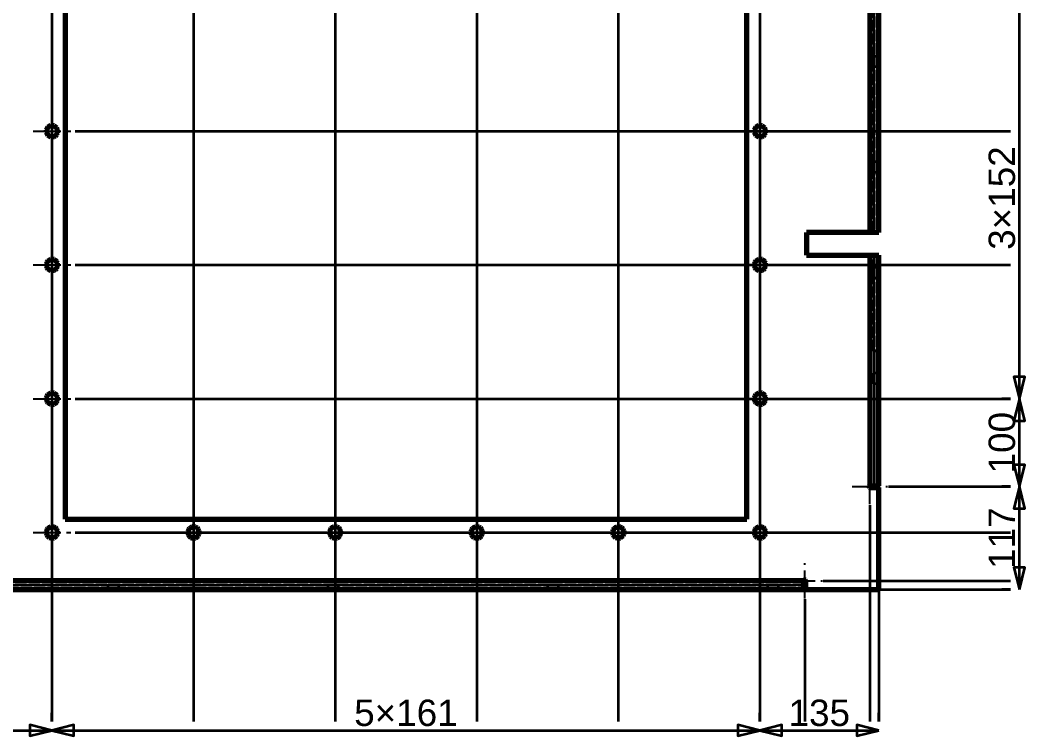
# Model space of a CAD drawing. Header units: millimetres. Extents: x 0 to 420, y 0 to 297.
# Drawn here: x 103.5 to 217.8, y 151.4 to 232.7 of the extents above; entities that cross this region are included whole.
import ezdxf
from ezdxf.enums import TextEntityAlignment as Align

# ---------------------------------------------------------------- set-up
doc = ezdxf.new("R2010")
doc.units = ezdxf.units.MM
doc.linetypes.add('CENTER', pattern=[5.08, 3.175, -0.635, 0.635, -0.635])
doc.linetypes.add('DASHED', pattern=[1.524, 1.27, -0.254])
doc.styles.add('GOST', font='Arial')

msp = doc.modelspace()

# ---------------------------------------------------------------- linework, layer by layer
at = {"color": 1, "lineweight": 70}
for p, q in [((200.16, 256), (200.16, 208.6)), ((201.16, 208.6), (201.16, 256)), ((108.66, 249), (108.66, 176)), ((186.16, 176), (186.16, 249)), ((106.69, 220.54), (106.58, 220.38)), ((106.84, 220.66), (106.69, 220.54)), ((107.02, 220.73), (106.84, 220.66)), ((107.21, 220.75), (107.02, 220.73)), ((107.4, 220.71), (107.21, 220.75)), ((107.57, 220.61), (107.4, 220.71)), ((107.7, 220.47), (107.57, 220.61)), ((187.19, 220.54), (187.08, 220.38)), ((187.34, 220.66), (187.19, 220.54)), ((187.52, 220.73), (187.34, 220.66)), ((187.71, 220.75), (187.52, 220.73)), ((187.9, 220.71), (187.71, 220.75)), ((188.07, 220.61), (187.9, 220.71)), ((188.2, 220.47), (188.07, 220.61)), ((106.58, 220.38), (106.52, 220.2)), ((106.52, 220.2), (106.52, 220)), ((106.52, 220), (106.58, 219.82)), ((106.58, 219.82), (106.69, 219.66)), ((106.69, 219.66), (106.84, 219.54)), ((106.84, 219.54), (107.02, 219.47)), ((107.02, 219.47), (107.21, 219.45)), ((107.21, 219.45), (107.4, 219.49)), ((107.4, 219.49), (107.57, 219.59)), ((107.57, 219.59), (107.7, 219.73)), ((107.78, 220.29), (107.7, 220.47)), ((107.7, 219.73), (107.78, 219.91)), ((107.81, 220.1), (107.78, 220.29)), ((107.78, 219.91), (107.81, 220.1)), ((187.08, 220.38), (187.02, 220.2)), ((187.02, 220.2), (187.02, 220)), ((187.02, 220), (187.08, 219.82)), ((187.08, 219.82), (187.19, 219.66)), ((187.19, 219.66), (187.34, 219.54)), ((187.34, 219.54), (187.52, 219.47)), ((187.52, 219.47), (187.71, 219.45)), ((187.71, 219.45), (187.9, 219.49)), ((187.9, 219.49), (188.07, 219.59)), ((188.07, 219.59), (188.2, 219.73)), ((188.28, 220.29), (188.2, 220.47)), ((188.2, 219.73), (188.28, 219.91)), ((188.31, 220.1), (188.28, 220.29)), ((188.28, 219.91), (188.31, 220.1)), ((192.96, 208.6), (192.96, 206)), ((200.16, 208.6), (192.96, 208.6)), ((200.27, 208.6), (200.16, 208.6)), ((200.38, 208.6), (200.27, 208.6)), ((200.49, 208.6), (200.38, 208.6)), ((200.6, 208.6), (200.49, 208.6)), ((200.69, 208.6), (200.6, 208.6)), ((200.79, 208.6), (200.69, 208.6)), ((200.87, 208.6), (200.79, 208.6)), ((200.94, 208.6), (200.87, 208.6)), ((201.01, 208.6), (200.94, 208.6)), ((201.06, 208.6), (201.01, 208.6)), ((201.11, 208.6), (201.06, 208.6)), ((201.14, 208.6), (201.11, 208.6)), ((201.16, 208.6), (201.14, 208.6)), ((201.16, 208.6), (201.16, 208.6)), ((192.96, 206), (200.16, 206)), ((200.16, 206), (200.27, 206)), ((200.16, 206), (200.16, 179.8)), ((200.27, 206), (200.38, 206)), ((200.38, 206), (200.49, 206)), ((200.49, 206), (200.6, 206)), ((200.6, 206), (200.69, 206)), ((200.69, 206), (200.79, 206)), ((200.79, 206), (200.87, 206)), ((200.87, 206), (200.94, 206)), ((200.94, 206), (201.01, 206)), ((201.01, 206), (201.06, 206)), ((201.06, 206), (201.11, 206)), ((201.11, 206), (201.14, 206)), ((201.14, 206), (201.16, 206)), ((201.16, 206), (201.16, 206)), ((201.16, 179.8), (201.16, 206)), ((106.58, 205.18), (106.52, 205)), ((106.52, 205), (106.52, 204.8)), ((106.52, 204.8), (106.58, 204.62)), ((106.69, 205.34), (106.58, 205.18)), ((106.58, 204.62), (106.69, 204.46)), ((106.84, 205.46), (106.69, 205.34)), ((107.02, 205.53), (106.84, 205.46)), ((107.21, 205.55), (107.02, 205.53)), ((107.4, 205.51), (107.21, 205.55)), ((107.57, 205.41), (107.4, 205.51)), ((107.7, 205.27), (107.57, 205.41)), ((107.57, 204.39), (107.7, 204.53)), ((107.78, 205.09), (107.7, 205.27)), ((107.7, 204.53), (107.78, 204.71)), ((107.81, 204.9), (107.78, 205.09)), ((107.78, 204.71), (107.81, 204.9)), ((187.08, 205.18), (187.02, 205)), ((187.02, 205), (187.02, 204.8)), ((187.02, 204.8), (187.08, 204.62)), ((187.19, 205.34), (187.08, 205.18)), ((187.08, 204.62), (187.19, 204.46)), ((187.34, 205.46), (187.19, 205.34)), ((187.52, 205.53), (187.34, 205.46)), ((187.71, 205.55), (187.52, 205.53)), ((187.9, 205.51), (187.71, 205.55)), ((188.07, 205.41), (187.9, 205.51)), ((188.2, 205.27), (188.07, 205.41)), ((188.07, 204.39), (188.2, 204.53)), ((188.28, 205.09), (188.2, 205.27)), ((188.2, 204.53), (188.28, 204.71)), ((188.31, 204.9), (188.28, 205.09)), ((188.28, 204.71), (188.31, 204.9)), ((106.69, 204.46), (106.84, 204.34)), ((106.84, 204.34), (107.02, 204.27)), ((107.02, 204.27), (107.21, 204.25)), ((107.21, 204.25), (107.4, 204.29)), ((107.4, 204.29), (107.57, 204.39)), ((187.19, 204.46), (187.34, 204.34)), ((187.34, 204.34), (187.52, 204.27)), ((187.52, 204.27), (187.71, 204.25)), ((187.71, 204.25), (187.9, 204.29)), ((187.9, 204.29), (188.07, 204.39)), ((106.58, 189.98), (106.52, 189.8)), ((106.52, 189.8), (106.52, 189.6)), ((106.69, 190.14), (106.58, 189.98)), ((106.84, 190.26), (106.69, 190.14)), ((107.02, 190.33), (106.84, 190.26)), ((107.21, 190.35), (107.02, 190.33)), ((107.4, 190.31), (107.21, 190.35)), ((107.57, 190.21), (107.4, 190.31)), ((107.7, 190.07), (107.57, 190.21)), ((107.78, 189.89), (107.7, 190.07)), ((107.81, 189.7), (107.78, 189.89)), ((107.78, 189.51), (107.81, 189.7)), ((187.08, 189.98), (187.02, 189.8)), ((187.02, 189.8), (187.02, 189.6)), ((187.19, 190.14), (187.08, 189.98)), ((187.34, 190.26), (187.19, 190.14)), ((187.52, 190.33), (187.34, 190.26)), ((187.71, 190.35), (187.52, 190.33)), ((187.9, 190.31), (187.71, 190.35)), ((188.07, 190.21), (187.9, 190.31)), ((188.2, 190.07), (188.07, 190.21)), ((188.28, 189.89), (188.2, 190.07)), ((188.31, 189.7), (188.28, 189.89)), ((188.28, 189.51), (188.31, 189.7)), ((106.52, 189.6), (106.58, 189.42)), ((106.58, 189.42), (106.69, 189.26)), ((106.69, 189.26), (106.84, 189.14)), ((106.84, 189.14), (107.02, 189.07)), ((107.02, 189.07), (107.21, 189.05)), ((107.21, 189.05), (107.4, 189.09)), ((107.4, 189.09), (107.57, 189.19)), ((107.57, 189.19), (107.7, 189.33)), ((107.7, 189.33), (107.78, 189.51)), ((187.02, 189.6), (187.08, 189.42)), ((187.08, 189.42), (187.19, 189.26)), ((187.19, 189.26), (187.34, 189.14)), ((187.34, 189.14), (187.52, 189.07)), ((187.52, 189.07), (187.71, 189.05)), ((187.71, 189.05), (187.9, 189.09)), ((187.9, 189.09), (188.07, 189.19)), ((188.07, 189.19), (188.2, 189.33)), ((188.2, 189.33), (188.28, 189.51)), ((200.09, 179.77), (200.06, 179.7)), ((200.06, 179.7), (200.09, 179.63)), ((200.16, 179.8), (200.09, 179.77)), ((200.09, 179.63), (200.16, 179.6)), ((200.16, 179.8), (200.27, 179.8)), ((200.16, 179.6), (201.16, 179.6)), ((200.27, 179.8), (200.38, 179.8)), ((200.38, 179.8), (200.49, 179.8)), ((200.49, 179.8), (200.6, 179.8)), ((200.6, 179.8), (200.69, 179.8)), ((200.69, 179.8), (200.79, 179.8)), ((200.79, 179.8), (200.87, 179.8)), ((200.87, 179.8), (200.94, 179.8)), ((200.94, 179.8), (201.01, 179.8)), ((201.01, 179.8), (201.06, 179.8)), ((201.06, 179.8), (201.11, 179.8)), ((201.11, 179.8), (201.14, 179.8)), ((201.14, 179.8), (201.16, 179.8)), ((201.16, 179.8), (201.16, 179.8)), ((201.16, 168), (201.16, 179.6)), ((108.66, 176), (186.16, 176)), ((106.69, 174.94), (106.58, 174.78)), ((106.84, 175.06), (106.69, 174.94)), ((107.02, 175.13), (106.84, 175.06)), ((107.21, 175.15), (107.02, 175.13)), ((107.4, 175.11), (107.21, 175.15)), ((107.57, 175.01), (107.4, 175.11)), ((107.7, 174.87), (107.57, 175.01)), ((107.78, 174.69), (107.7, 174.87)), ((122.79, 174.94), (122.68, 174.78)), ((122.94, 175.06), (122.79, 174.94)), ((123.12, 175.13), (122.94, 175.06)), ((123.31, 175.15), (123.12, 175.13)), ((123.5, 175.11), (123.31, 175.15)), ((123.67, 175.01), (123.5, 175.11)), ((123.8, 174.87), (123.67, 175.01)), ((123.88, 174.69), (123.8, 174.87)), ((138.89, 174.94), (138.78, 174.78)), ((139.04, 175.06), (138.89, 174.94)), ((139.22, 175.13), (139.04, 175.06)), ((139.41, 175.15), (139.22, 175.13)), ((139.6, 175.11), (139.41, 175.15)), ((139.77, 175.01), (139.6, 175.11)), ((139.9, 174.87), (139.77, 175.01)), ((139.98, 174.69), (139.9, 174.87)), ((154.99, 174.94), (154.88, 174.78)), ((155.14, 175.06), (154.99, 174.94)), ((155.32, 175.13), (155.14, 175.06)), ((155.51, 175.15), (155.32, 175.13)), ((155.7, 175.11), (155.51, 175.15)), ((155.87, 175.01), (155.7, 175.11)), ((156, 174.87), (155.87, 175.01)), ((156.08, 174.69), (156, 174.87)), ((171.09, 174.94), (170.98, 174.78)), ((171.24, 175.06), (171.09, 174.94)), ((171.42, 175.13), (171.24, 175.06)), ((171.61, 175.15), (171.42, 175.13)), ((171.8, 175.11), (171.61, 175.15)), ((171.97, 175.01), (171.8, 175.11)), ((172.1, 174.87), (171.97, 175.01)), ((172.18, 174.69), (172.1, 174.87)), ((187.19, 174.94), (187.08, 174.78)), ((187.34, 175.06), (187.19, 174.94)), ((187.52, 175.13), (187.34, 175.06)), ((187.71, 175.15), (187.52, 175.13)), ((187.9, 175.11), (187.71, 175.15)), ((188.07, 175.01), (187.9, 175.11)), ((188.2, 174.87), (188.07, 175.01)), ((188.28, 174.69), (188.2, 174.87)), ((106.58, 174.78), (106.52, 174.6)), ((106.52, 174.6), (106.52, 174.4)), ((106.52, 174.4), (106.58, 174.22)), ((106.58, 174.22), (106.69, 174.06)), ((106.69, 174.06), (106.84, 173.94)), ((106.84, 173.94), (107.02, 173.87)), ((107.02, 173.87), (107.21, 173.85)), ((107.21, 173.85), (107.4, 173.89)), ((107.4, 173.89), (107.57, 173.99)), ((107.57, 173.99), (107.7, 174.13)), ((107.7, 174.13), (107.78, 174.31)), ((107.81, 174.5), (107.78, 174.69)), ((107.78, 174.31), (107.81, 174.5)), ((122.68, 174.78), (122.62, 174.6)), ((122.62, 174.6), (122.62, 174.4)), ((122.62, 174.4), (122.68, 174.22)), ((122.68, 174.22), (122.79, 174.06)), ((122.79, 174.06), (122.94, 173.94)), ((122.94, 173.94), (123.12, 173.87)), ((123.12, 173.87), (123.31, 173.85)), ((123.31, 173.85), (123.5, 173.89)), ((123.5, 173.89), (123.67, 173.99)), ((123.67, 173.99), (123.8, 174.13)), ((123.8, 174.13), (123.88, 174.31)), ((123.91, 174.5), (123.88, 174.69)), ((123.88, 174.31), (123.91, 174.5)), ((138.78, 174.78), (138.72, 174.6)), ((138.72, 174.6), (138.72, 174.4)), ((138.72, 174.4), (138.78, 174.22)), ((138.78, 174.22), (138.89, 174.06)), ((138.89, 174.06), (139.04, 173.94)), ((139.04, 173.94), (139.22, 173.87)), ((139.22, 173.87), (139.41, 173.85)), ((139.41, 173.85), (139.6, 173.89)), ((139.6, 173.89), (139.77, 173.99)), ((139.77, 173.99), (139.9, 174.13)), ((139.9, 174.13), (139.98, 174.31)), ((140.01, 174.5), (139.98, 174.69)), ((139.98, 174.31), (140.01, 174.5)), ((154.88, 174.78), (154.82, 174.6)), ((154.82, 174.6), (154.82, 174.4)), ((154.82, 174.4), (154.88, 174.22)), ((154.88, 174.22), (154.99, 174.06)), ((154.99, 174.06), (155.14, 173.94)), ((155.14, 173.94), (155.32, 173.87)), ((155.32, 173.87), (155.51, 173.85)), ((155.51, 173.85), (155.7, 173.89)), ((155.7, 173.89), (155.87, 173.99)), ((155.87, 173.99), (156, 174.13)), ((156, 174.13), (156.08, 174.31)), ((156.11, 174.5), (156.08, 174.69)), ((156.08, 174.31), (156.11, 174.5)), ((170.98, 174.78), (170.92, 174.6)), ((170.92, 174.6), (170.92, 174.4)), ((170.92, 174.4), (170.98, 174.22)), ((170.98, 174.22), (171.09, 174.06)), ((171.09, 174.06), (171.24, 173.94)), ((171.24, 173.94), (171.42, 173.87)), ((171.42, 173.87), (171.61, 173.85)), ((171.61, 173.85), (171.8, 173.89)), ((171.8, 173.89), (171.97, 173.99)), ((171.97, 173.99), (172.1, 174.13)), ((172.1, 174.13), (172.18, 174.31)), ((172.21, 174.5), (172.18, 174.69)), ((172.18, 174.31), (172.21, 174.5)), ((187.08, 174.78), (187.02, 174.6)), ((187.02, 174.6), (187.02, 174.4)), ((187.02, 174.4), (187.08, 174.22)), ((187.08, 174.22), (187.19, 174.06)), ((187.19, 174.06), (187.34, 173.94)), ((187.34, 173.94), (187.52, 173.87)), ((187.52, 173.87), (187.71, 173.85)), ((187.71, 173.85), (187.9, 173.89)), ((187.9, 173.89), (188.07, 173.99)), ((188.07, 173.99), (188.2, 174.13)), ((188.2, 174.13), (188.28, 174.31)), ((188.31, 174.5), (188.28, 174.69)), ((188.28, 174.31), (188.31, 174.5)), ((192.76, 169.1), (192.69, 169.07)), ((192.83, 169.07), (192.76, 169.1)), ((192.66, 169), (66.18, 169)), ((66.18, 168), (192.66, 168)), ((192.69, 169.07), (192.66, 169)), ((192.66, 168.89), (192.66, 169)), ((192.66, 168.78), (192.66, 168.89)), ((192.66, 168.67), (192.66, 168.78)), ((192.66, 168.57), (192.66, 168.67)), ((192.66, 168.47), (192.66, 168.57)), ((192.66, 168.38), (192.66, 168.47)), ((192.66, 168.29), (192.66, 168.38)), ((192.66, 168.22), (192.66, 168.29)), ((192.66, 168.15), (192.66, 168.22)), ((192.66, 168.1), (192.66, 168.15)), ((192.66, 168.06), (192.66, 168.1)), ((192.66, 168.03), (192.66, 168.06)), ((192.66, 168.01), (192.66, 168.03)), ((192.66, 168), (192.66, 168.01)), ((192.86, 169), (192.83, 169.07)), ((192.86, 168), (192.86, 169)), ((192.86, 168), (201.16, 168))]:
    msp.add_line(p, q, dxfattribs=at)
at = {"color": 5, "linetype": 'DASHED', "lineweight": 35}
for p, q in [((200.66, 208.6), (200.66, 256.43)), ((200.66, 256), (200.66, 208.6)), ((201.16, 208.6), (201.16, 256.43)), ((108.66, 176), (108.66, 249)), ((186.16, 249), (186.16, 176)), ((201.16, 228.6), (200.66, 228.6)), ((200.66, 228.6), (200.66, 228.58)), ((200.66, 228.58), (200.66, 228.6)), ((201.16, 228.6), (200.66, 228.6)), ((200.66, 228.58), (200.66, 228.54)), ((200.66, 228.54), (200.66, 228.58)), ((200.66, 228.54), (200.66, 228.47)), ((200.66, 228.47), (200.66, 228.54)), ((201.16, 228.58), (201.16, 228.6)), ((201.16, 228.6), (201.16, 228.58)), ((201.16, 228.54), (201.16, 228.58)), ((201.16, 228.58), (201.16, 228.54)), ((201.16, 228.47), (201.16, 228.54)), ((201.16, 228.54), (201.16, 228.47)), ((200.66, 228.47), (200.66, 228.37)), ((200.66, 228.37), (200.66, 228.47)), ((200.66, 228.37), (200.66, 228.26)), ((200.66, 228.26), (200.66, 228.37)), ((200.66, 228.26), (200.66, 228.13)), ((200.66, 228.13), (200.66, 228.26)), ((200.66, 228.13), (200.66, 228)), ((200.66, 228), (200.66, 228.13)), ((200.66, 228), (200.66, 227.87)), ((200.66, 227.87), (200.66, 228)), ((200.66, 227.87), (200.66, 227.74)), ((200.66, 227.74), (200.66, 227.87)), ((200.66, 227.74), (200.66, 227.63)), ((200.66, 227.63), (200.66, 227.74)), ((200.66, 227.63), (200.66, 227.53)), ((200.66, 227.53), (200.66, 227.63)), ((200.66, 227.53), (200.66, 227.46)), ((200.66, 227.46), (200.66, 227.53)), ((200.66, 227.46), (200.66, 227.42)), ((200.66, 227.42), (200.66, 227.46)), ((200.66, 227.42), (200.66, 227.4)), ((200.66, 227.4), (200.66, 227.42)), ((201.16, 227.4), (200.66, 227.4)), ((201.16, 227.4), (200.66, 227.4)), ((201.16, 228.37), (201.16, 228.47)), ((201.16, 228.47), (201.16, 228.37)), ((201.16, 228.26), (201.16, 228.37)), ((201.16, 228.37), (201.16, 228.26)), ((201.16, 228.13), (201.16, 228.26)), ((201.16, 228.26), (201.16, 228.13)), ((201.16, 228), (201.16, 228.13)), ((201.16, 228.13), (201.16, 228)), ((201.16, 227.87), (201.16, 228)), ((201.16, 228), (201.16, 227.87)), ((201.16, 227.74), (201.16, 227.87)), ((201.16, 227.87), (201.16, 227.74)), ((201.16, 227.63), (201.16, 227.74)), ((201.16, 227.74), (201.16, 227.63)), ((201.16, 227.53), (201.16, 227.63)), ((201.16, 227.63), (201.16, 227.53)), ((201.16, 227.46), (201.16, 227.53)), ((201.16, 227.53), (201.16, 227.46)), ((201.16, 227.42), (201.16, 227.46)), ((201.16, 227.46), (201.16, 227.42)), ((201.16, 227.4), (201.16, 227.42)), ((201.16, 227.42), (201.16, 227.4)), ((106.58, 220.38), (106.69, 220.54)), ((106.69, 220.54), (106.84, 220.66)), ((106.84, 220.66), (107.02, 220.73)), ((107.02, 220.73), (107.21, 220.75)), ((107.21, 220.75), (107.4, 220.71)), ((107.4, 220.71), (107.57, 220.61)), ((107.57, 220.61), (107.7, 220.47)), ((187.08, 220.38), (187.19, 220.54)), ((187.19, 220.54), (187.34, 220.66)), ((187.34, 220.66), (187.52, 220.73)), ((187.52, 220.73), (187.71, 220.75)), ((187.71, 220.75), (187.9, 220.71)), ((187.9, 220.71), (188.07, 220.61)), ((188.07, 220.61), (188.2, 220.47)), ((106.52, 220.2), (106.58, 220.38)), ((106.52, 220), (106.52, 220.2)), ((106.58, 219.82), (106.52, 220)), ((106.69, 219.66), (106.58, 219.82)), ((106.84, 219.54), (106.69, 219.66)), ((107.02, 219.47), (106.84, 219.54)), ((107.21, 219.45), (107.02, 219.47)), ((107.4, 219.49), (107.21, 219.45)), ((107.57, 219.59), (107.4, 219.49)), ((107.7, 219.73), (107.57, 219.59)), ((107.7, 220.47), (107.78, 220.29)), ((107.78, 219.91), (107.7, 219.73)), ((107.78, 220.29), (107.81, 220.1)), ((107.81, 220.1), (107.78, 219.91)), ((187.02, 220.2), (187.08, 220.38)), ((187.02, 220), (187.02, 220.2)), ((187.08, 219.82), (187.02, 220)), ((187.19, 219.66), (187.08, 219.82)), ((187.34, 219.54), (187.19, 219.66)), ((187.52, 219.47), (187.34, 219.54)), ((187.71, 219.45), (187.52, 219.47)), ((187.9, 219.49), (187.71, 219.45)), ((188.07, 219.59), (187.9, 219.49)), ((188.2, 219.73), (188.07, 219.59)), ((188.2, 220.47), (188.28, 220.29)), ((188.28, 219.91), (188.2, 219.73)), ((188.28, 220.29), (188.31, 220.1)), ((188.31, 220.1), (188.28, 219.91)), ((201.16, 216.6), (200.66, 216.6)), ((200.66, 216.6), (200.66, 216.58)), ((200.66, 216.58), (200.66, 216.6)), ((201.16, 216.6), (200.66, 216.6)), ((200.66, 216.58), (200.66, 216.54)), ((200.66, 216.54), (200.66, 216.58)), ((200.66, 216.54), (200.66, 216.47)), ((200.66, 216.47), (200.66, 216.54)), ((200.66, 216.47), (200.66, 216.37)), ((200.66, 216.37), (200.66, 216.47)), ((200.66, 216.37), (200.66, 216.26)), ((200.66, 216.26), (200.66, 216.37)), ((200.66, 216.26), (200.66, 216.13)), ((200.66, 216.13), (200.66, 216.26)), ((200.66, 216.13), (200.66, 216)), ((200.66, 216), (200.66, 216.13)), ((200.66, 216), (200.66, 215.87)), ((200.66, 215.87), (200.66, 216)), ((201.16, 216.58), (201.16, 216.6)), ((201.16, 216.6), (201.16, 216.58)), ((201.16, 216.54), (201.16, 216.58)), ((201.16, 216.58), (201.16, 216.54)), ((201.16, 216.47), (201.16, 216.54)), ((201.16, 216.54), (201.16, 216.47)), ((201.16, 216.37), (201.16, 216.47)), ((201.16, 216.47), (201.16, 216.37)), ((201.16, 216.26), (201.16, 216.37)), ((201.16, 216.37), (201.16, 216.26)), ((201.16, 216.13), (201.16, 216.26)), ((201.16, 216.26), (201.16, 216.13)), ((201.16, 216), (201.16, 216.13)), ((201.16, 216.13), (201.16, 216)), ((201.16, 215.87), (201.16, 216)), ((201.16, 216), (201.16, 215.87)), ((200.66, 215.87), (200.66, 215.74)), ((200.66, 215.74), (200.66, 215.87)), ((200.66, 215.74), (200.66, 215.63)), ((200.66, 215.63), (200.66, 215.74)), ((200.66, 215.63), (200.66, 215.53)), ((200.66, 215.53), (200.66, 215.63)), ((200.66, 215.53), (200.66, 215.46)), ((200.66, 215.46), (200.66, 215.53)), ((200.66, 215.46), (200.66, 215.42)), ((200.66, 215.42), (200.66, 215.46)), ((200.66, 215.42), (200.66, 215.4)), ((200.66, 215.4), (200.66, 215.42)), ((201.16, 215.4), (200.66, 215.4)), ((201.16, 215.4), (200.66, 215.4)), ((201.16, 215.74), (201.16, 215.87)), ((201.16, 215.87), (201.16, 215.74)), ((201.16, 215.63), (201.16, 215.74)), ((201.16, 215.74), (201.16, 215.63)), ((201.16, 215.53), (201.16, 215.63)), ((201.16, 215.63), (201.16, 215.53)), ((201.16, 215.46), (201.16, 215.53)), ((201.16, 215.53), (201.16, 215.46)), ((201.16, 215.42), (201.16, 215.46)), ((201.16, 215.46), (201.16, 215.42)), ((201.16, 215.4), (201.16, 215.42)), ((201.16, 215.42), (201.16, 215.4)), ((192.96, 206), (192.96, 208.6)), ((192.96, 208.6), (200.16, 208.6)), ((200.16, 208.6), (200.22, 208.6)), ((200.22, 208.6), (200.27, 208.6)), ((200.27, 208.6), (200.33, 208.6)), ((200.33, 208.6), (200.38, 208.6)), ((200.38, 208.6), (200.43, 208.6)), ((200.43, 208.6), (200.47, 208.6)), ((200.47, 208.6), (200.52, 208.6)), ((200.52, 208.6), (200.55, 208.6)), ((200.55, 208.6), (200.59, 208.6)), ((200.59, 208.6), (200.61, 208.6)), ((200.61, 208.6), (200.63, 208.6)), ((200.63, 208.6), (200.65, 208.6)), ((200.65, 208.6), (200.66, 208.6)), ((200.66, 208.6), (201.16, 208.6)), ((200.66, 208.6), (200.66, 208.6)), ((200.16, 206), (192.96, 206)), ((200.22, 206), (200.16, 206)), ((200.27, 206), (200.22, 206)), ((200.33, 206), (200.27, 206)), ((200.38, 206), (200.33, 206)), ((200.43, 206), (200.38, 206)), ((200.47, 206), (200.43, 206)), ((200.52, 206), (200.47, 206)), ((200.55, 206), (200.52, 206)), ((200.59, 206), (200.55, 206)), ((200.61, 206), (200.59, 206)), ((200.63, 206), (200.61, 206)), ((200.65, 206), (200.63, 206)), ((200.66, 206), (200.65, 206)), ((200.66, 206), (200.66, 206)), ((201.16, 206), (200.66, 206)), ((200.66, 206), (200.66, 179.8)), ((200.66, 195.1), (200.66, 206)), ((201.16, 195.1), (201.16, 206)), ((106.52, 205), (106.58, 205.18)), ((106.52, 204.8), (106.52, 205)), ((106.58, 204.62), (106.52, 204.8)), ((106.58, 205.18), (106.69, 205.34)), ((106.69, 204.46), (106.58, 204.62)), ((106.69, 205.34), (106.84, 205.46)), ((106.84, 205.46), (107.02, 205.53)), ((107.02, 205.53), (107.21, 205.55)), ((107.21, 205.55), (107.4, 205.51)), ((107.4, 205.51), (107.57, 205.41)), ((107.57, 205.41), (107.7, 205.27)), ((107.7, 204.53), (107.57, 204.39)), ((107.7, 205.27), (107.78, 205.09)), ((107.78, 204.71), (107.7, 204.53)), ((107.78, 205.09), (107.81, 204.9)), ((107.81, 204.9), (107.78, 204.71)), ((187.02, 205), (187.08, 205.18)), ((187.02, 204.8), (187.02, 205)), ((187.08, 204.62), (187.02, 204.8)), ((187.08, 205.18), (187.19, 205.34)), ((187.19, 204.46), (187.08, 204.62)), ((187.19, 205.34), (187.34, 205.46)), ((187.34, 205.46), (187.52, 205.53)), ((187.52, 205.53), (187.71, 205.55)), ((187.71, 205.55), (187.9, 205.51)), ((187.9, 205.51), (188.07, 205.41)), ((188.07, 205.41), (188.2, 205.27)), ((188.2, 204.53), (188.07, 204.39)), ((188.2, 205.27), (188.28, 205.09)), ((188.28, 204.71), (188.2, 204.53)), ((188.28, 205.09), (188.31, 204.9)), ((188.31, 204.9), (188.28, 204.71)), ((201.16, 204.6), (200.66, 204.6)), ((200.66, 204.6), (200.66, 204.58)), ((200.66, 204.58), (200.66, 204.6)), ((201.16, 204.6), (200.66, 204.6)), ((200.66, 204.58), (200.66, 204.54)), ((200.66, 204.54), (200.66, 204.58)), ((200.66, 204.54), (200.66, 204.47)), ((200.66, 204.47), (200.66, 204.54)), ((201.16, 204.58), (201.16, 204.6)), ((201.16, 204.6), (201.16, 204.58)), ((201.16, 204.54), (201.16, 204.58)), ((201.16, 204.58), (201.16, 204.54)), ((201.16, 204.47), (201.16, 204.54)), ((201.16, 204.54), (201.16, 204.47)), ((106.84, 204.34), (106.69, 204.46)), ((107.02, 204.27), (106.84, 204.34)), ((107.21, 204.25), (107.02, 204.27)), ((107.4, 204.29), (107.21, 204.25)), ((107.57, 204.39), (107.4, 204.29)), ((187.34, 204.34), (187.19, 204.46)), ((187.52, 204.27), (187.34, 204.34)), ((187.71, 204.25), (187.52, 204.27)), ((187.9, 204.29), (187.71, 204.25)), ((188.07, 204.39), (187.9, 204.29)), ((200.66, 204.47), (200.66, 204.37)), ((200.66, 204.37), (200.66, 204.47)), ((200.66, 204.37), (200.66, 204.26)), ((200.66, 204.26), (200.66, 204.37)), ((200.66, 204.26), (200.66, 204.13)), ((200.66, 204.13), (200.66, 204.26)), ((200.66, 204.13), (200.66, 204)), ((200.66, 204), (200.66, 204.13)), ((200.66, 204), (200.66, 203.87)), ((200.66, 203.87), (200.66, 204)), ((200.66, 203.87), (200.66, 203.74)), ((200.66, 203.74), (200.66, 203.87)), ((200.66, 203.74), (200.66, 203.63)), ((200.66, 203.63), (200.66, 203.74)), ((200.66, 203.63), (200.66, 203.53)), ((200.66, 203.53), (200.66, 203.63)), ((200.66, 203.53), (200.66, 203.46)), ((200.66, 203.46), (200.66, 203.53)), ((200.66, 203.46), (200.66, 203.42)), ((200.66, 203.42), (200.66, 203.46)), ((200.66, 203.42), (200.66, 203.4)), ((200.66, 203.4), (200.66, 203.42)), ((201.16, 203.4), (200.66, 203.4)), ((201.16, 203.4), (200.66, 203.4)), ((201.16, 204.37), (201.16, 204.47)), ((201.16, 204.47), (201.16, 204.37)), ((201.16, 204.26), (201.16, 204.37)), ((201.16, 204.37), (201.16, 204.26)), ((201.16, 204.13), (201.16, 204.26)), ((201.16, 204.26), (201.16, 204.13)), ((201.16, 204), (201.16, 204.13)), ((201.16, 204.13), (201.16, 204)), ((201.16, 203.87), (201.16, 204)), ((201.16, 204), (201.16, 203.87)), ((201.16, 203.74), (201.16, 203.87)), ((201.16, 203.87), (201.16, 203.74)), ((201.16, 203.63), (201.16, 203.74)), ((201.16, 203.74), (201.16, 203.63)), ((201.16, 203.53), (201.16, 203.63)), ((201.16, 203.63), (201.16, 203.53)), ((201.16, 203.46), (201.16, 203.53)), ((201.16, 203.53), (201.16, 203.46)), ((201.16, 203.42), (201.16, 203.46)), ((201.16, 203.46), (201.16, 203.42)), ((201.16, 203.4), (201.16, 203.42)), ((201.16, 203.42), (201.16, 203.4)), ((201.16, 195.1), (200.66, 195.1)), ((200.66, 195.1), (200.66, 179.8)), ((201.16, 179.8), (201.16, 195.1)), ((201.16, 192.6), (200.66, 192.6)), ((200.66, 192.6), (200.66, 192.58)), ((200.66, 192.58), (200.66, 192.6)), ((201.16, 192.6), (200.66, 192.6)), ((200.66, 192.58), (200.66, 192.54)), ((200.66, 192.54), (200.66, 192.58)), ((200.66, 192.54), (200.66, 192.47)), ((200.66, 192.47), (200.66, 192.54)), ((200.66, 192.47), (200.66, 192.37)), ((200.66, 192.37), (200.66, 192.47)), ((200.66, 192.37), (200.66, 192.26)), ((200.66, 192.26), (200.66, 192.37)), ((200.66, 192.26), (200.66, 192.13)), ((200.66, 192.13), (200.66, 192.26)), ((200.66, 192.13), (200.66, 192)), ((200.66, 192), (200.66, 192.13)), ((200.66, 192), (200.66, 191.87)), ((200.66, 191.87), (200.66, 192)), ((201.16, 192.58), (201.16, 192.6)), ((201.16, 192.6), (201.16, 192.58)), ((201.16, 192.54), (201.16, 192.58)), ((201.16, 192.58), (201.16, 192.54)), ((201.16, 192.47), (201.16, 192.54)), ((201.16, 192.54), (201.16, 192.47)), ((201.16, 192.37), (201.16, 192.47)), ((201.16, 192.47), (201.16, 192.37)), ((201.16, 192.26), (201.16, 192.37)), ((201.16, 192.37), (201.16, 192.26)), ((201.16, 192.13), (201.16, 192.26)), ((201.16, 192.26), (201.16, 192.13)), ((201.16, 192), (201.16, 192.13)), ((201.16, 192.13), (201.16, 192)), ((201.16, 191.87), (201.16, 192)), ((201.16, 192), (201.16, 191.87)), ((200.66, 191.87), (200.66, 191.74)), ((200.66, 191.74), (200.66, 191.87)), ((200.66, 191.74), (200.66, 191.63)), ((200.66, 191.63), (200.66, 191.74)), ((200.66, 191.63), (200.66, 191.53)), ((200.66, 191.53), (200.66, 191.63)), ((200.66, 191.53), (200.66, 191.46)), ((200.66, 191.46), (200.66, 191.53)), ((200.66, 191.46), (200.66, 191.42)), ((200.66, 191.42), (200.66, 191.46)), ((200.66, 191.42), (200.66, 191.4)), ((200.66, 191.4), (200.66, 191.42)), ((201.16, 191.4), (200.66, 191.4)), ((201.16, 191.4), (200.66, 191.4)), ((201.16, 191.74), (201.16, 191.87)), ((201.16, 191.87), (201.16, 191.74)), ((201.16, 191.63), (201.16, 191.74)), ((201.16, 191.74), (201.16, 191.63)), ((201.16, 191.53), (201.16, 191.63)), ((201.16, 191.63), (201.16, 191.53)), ((201.16, 191.46), (201.16, 191.53)), ((201.16, 191.53), (201.16, 191.46)), ((201.16, 191.42), (201.16, 191.46)), ((201.16, 191.46), (201.16, 191.42)), ((201.16, 191.4), (201.16, 191.42)), ((201.16, 191.42), (201.16, 191.4)), ((106.52, 189.8), (106.58, 189.98)), ((106.52, 189.6), (106.52, 189.8)), ((106.58, 189.98), (106.69, 190.14)), ((106.69, 190.14), (106.84, 190.26)), ((106.84, 190.26), (107.02, 190.33)), ((107.02, 190.33), (107.21, 190.35)), ((107.21, 190.35), (107.4, 190.31)), ((107.4, 190.31), (107.57, 190.21)), ((107.57, 190.21), (107.7, 190.07)), ((107.7, 190.07), (107.78, 189.89)), ((107.78, 189.89), (107.81, 189.7)), ((107.81, 189.7), (107.78, 189.51)), ((187.02, 189.8), (187.08, 189.98)), ((187.02, 189.6), (187.02, 189.8)), ((187.08, 189.98), (187.19, 190.14)), ((187.19, 190.14), (187.34, 190.26)), ((187.34, 190.26), (187.52, 190.33)), ((187.52, 190.33), (187.71, 190.35)), ((187.71, 190.35), (187.9, 190.31)), ((187.9, 190.31), (188.07, 190.21)), ((188.07, 190.21), (188.2, 190.07)), ((188.2, 190.07), (188.28, 189.89)), ((188.28, 189.89), (188.31, 189.7)), ((188.31, 189.7), (188.28, 189.51)), ((106.58, 189.42), (106.52, 189.6)), ((106.69, 189.26), (106.58, 189.42)), ((106.84, 189.14), (106.69, 189.26)), ((107.02, 189.07), (106.84, 189.14)), ((107.21, 189.05), (107.02, 189.07)), ((107.4, 189.09), (107.21, 189.05)), ((107.57, 189.19), (107.4, 189.09)), ((107.7, 189.33), (107.57, 189.19)), ((107.78, 189.51), (107.7, 189.33)), ((187.08, 189.42), (187.02, 189.6)), ((187.19, 189.26), (187.08, 189.42)), ((187.34, 189.14), (187.19, 189.26)), ((187.52, 189.07), (187.34, 189.14)), ((187.71, 189.05), (187.52, 189.07)), ((187.9, 189.09), (187.71, 189.05)), ((188.07, 189.19), (187.9, 189.09)), ((188.2, 189.33), (188.07, 189.19)), ((188.28, 189.51), (188.2, 189.33)), ((200.06, 179.7), (200.09, 179.77)), ((200.09, 179.63), (200.06, 179.7)), ((200.09, 179.77), (200.16, 179.8)), ((200.16, 179.6), (200.09, 179.63)), ((200.22, 179.8), (200.16, 179.8)), ((201.16, 179.6), (200.16, 179.6)), ((200.27, 179.8), (200.22, 179.8)), ((200.33, 179.8), (200.27, 179.8)), ((200.38, 179.8), (200.33, 179.8)), ((200.43, 179.8), (200.38, 179.8)), ((200.47, 179.8), (200.43, 179.8)), ((200.52, 179.8), (200.47, 179.8)), ((200.55, 179.8), (200.52, 179.8)), ((200.59, 179.8), (200.55, 179.8)), ((200.61, 179.8), (200.59, 179.8)), ((200.63, 179.8), (200.61, 179.8)), ((200.65, 179.8), (200.63, 179.8)), ((200.66, 179.8), (200.65, 179.8)), ((200.66, 179.8), (201.16, 179.8)), ((200.66, 179.8), (200.66, 179.8)), ((201.16, 168), (201.16, 179.6)), ((186.16, 176), (108.66, 176)), ((106.58, 174.78), (106.69, 174.94)), ((106.69, 174.94), (106.84, 175.06)), ((106.84, 175.06), (107.02, 175.13)), ((107.02, 175.13), (107.21, 175.15)), ((107.21, 175.15), (107.4, 175.11)), ((107.4, 175.11), (107.57, 175.01)), ((107.57, 175.01), (107.7, 174.87)), ((107.7, 174.87), (107.78, 174.69)), ((122.68, 174.78), (122.79, 174.94)), ((122.79, 174.94), (122.94, 175.06)), ((122.94, 175.06), (123.12, 175.13)), ((123.12, 175.13), (123.31, 175.15)), ((123.31, 175.15), (123.5, 175.11)), ((123.5, 175.11), (123.67, 175.01)), ((123.67, 175.01), (123.8, 174.87)), ((123.8, 174.87), (123.88, 174.69)), ((138.78, 174.78), (138.89, 174.94)), ((138.89, 174.94), (139.04, 175.06)), ((139.04, 175.06), (139.22, 175.13)), ((139.22, 175.13), (139.41, 175.15)), ((139.41, 175.15), (139.6, 175.11)), ((139.6, 175.11), (139.77, 175.01)), ((139.77, 175.01), (139.9, 174.87)), ((139.9, 174.87), (139.98, 174.69)), ((154.88, 174.78), (154.99, 174.94)), ((154.99, 174.94), (155.14, 175.06)), ((155.14, 175.06), (155.32, 175.13)), ((155.32, 175.13), (155.51, 175.15)), ((155.51, 175.15), (155.7, 175.11)), ((155.7, 175.11), (155.87, 175.01)), ((155.87, 175.01), (156, 174.87)), ((156, 174.87), (156.08, 174.69)), ((170.98, 174.78), (171.09, 174.94)), ((171.09, 174.94), (171.24, 175.06)), ((171.24, 175.06), (171.42, 175.13)), ((171.42, 175.13), (171.61, 175.15)), ((171.61, 175.15), (171.8, 175.11)), ((171.8, 175.11), (171.97, 175.01)), ((171.97, 175.01), (172.1, 174.87)), ((172.1, 174.87), (172.18, 174.69)), ((187.08, 174.78), (187.19, 174.94)), ((187.19, 174.94), (187.34, 175.06)), ((187.34, 175.06), (187.52, 175.13)), ((187.52, 175.13), (187.71, 175.15)), ((187.71, 175.15), (187.9, 175.11)), ((187.9, 175.11), (188.07, 175.01)), ((188.07, 175.01), (188.2, 174.87)), ((188.2, 174.87), (188.28, 174.69)), ((106.52, 174.6), (106.58, 174.78)), ((106.52, 174.4), (106.52, 174.6)), ((106.58, 174.22), (106.52, 174.4)), ((106.69, 174.06), (106.58, 174.22)), ((106.84, 173.94), (106.69, 174.06)), ((107.02, 173.87), (106.84, 173.94)), ((107.21, 173.85), (107.02, 173.87)), ((107.4, 173.89), (107.21, 173.85)), ((107.57, 173.99), (107.4, 173.89)), ((107.7, 174.13), (107.57, 173.99)), ((107.78, 174.31), (107.7, 174.13)), ((107.78, 174.69), (107.81, 174.5)), ((107.81, 174.5), (107.78, 174.31)), ((122.62, 174.6), (122.68, 174.78)), ((122.62, 174.4), (122.62, 174.6)), ((122.68, 174.22), (122.62, 174.4)), ((122.79, 174.06), (122.68, 174.22)), ((122.94, 173.94), (122.79, 174.06)), ((123.12, 173.87), (122.94, 173.94)), ((123.31, 173.85), (123.12, 173.87)), ((123.5, 173.89), (123.31, 173.85)), ((123.67, 173.99), (123.5, 173.89)), ((123.8, 174.13), (123.67, 173.99)), ((123.88, 174.31), (123.8, 174.13)), ((123.88, 174.69), (123.91, 174.5)), ((123.91, 174.5), (123.88, 174.31)), ((138.72, 174.6), (138.78, 174.78)), ((138.72, 174.4), (138.72, 174.6)), ((138.78, 174.22), (138.72, 174.4)), ((138.89, 174.06), (138.78, 174.22)), ((139.04, 173.94), (138.89, 174.06)), ((139.22, 173.87), (139.04, 173.94)), ((139.41, 173.85), (139.22, 173.87)), ((139.6, 173.89), (139.41, 173.85)), ((139.77, 173.99), (139.6, 173.89)), ((139.9, 174.13), (139.77, 173.99)), ((139.98, 174.31), (139.9, 174.13)), ((139.98, 174.69), (140.01, 174.5)), ((140.01, 174.5), (139.98, 174.31)), ((154.82, 174.6), (154.88, 174.78)), ((154.82, 174.4), (154.82, 174.6)), ((154.88, 174.22), (154.82, 174.4)), ((154.99, 174.06), (154.88, 174.22)), ((155.14, 173.94), (154.99, 174.06)), ((155.32, 173.87), (155.14, 173.94)), ((155.51, 173.85), (155.32, 173.87)), ((155.7, 173.89), (155.51, 173.85)), ((155.87, 173.99), (155.7, 173.89)), ((156, 174.13), (155.87, 173.99)), ((156.08, 174.31), (156, 174.13)), ((156.08, 174.69), (156.11, 174.5)), ((156.11, 174.5), (156.08, 174.31)), ((170.92, 174.6), (170.98, 174.78)), ((170.92, 174.4), (170.92, 174.6)), ((170.98, 174.22), (170.92, 174.4)), ((171.09, 174.06), (170.98, 174.22)), ((171.24, 173.94), (171.09, 174.06)), ((171.42, 173.87), (171.24, 173.94)), ((171.61, 173.85), (171.42, 173.87)), ((171.8, 173.89), (171.61, 173.85)), ((171.97, 173.99), (171.8, 173.89)), ((172.1, 174.13), (171.97, 173.99)), ((172.18, 174.31), (172.1, 174.13)), ((172.18, 174.69), (172.21, 174.5)), ((172.21, 174.5), (172.18, 174.31)), ((187.02, 174.6), (187.08, 174.78)), ((187.02, 174.4), (187.02, 174.6)), ((187.08, 174.22), (187.02, 174.4)), ((187.19, 174.06), (187.08, 174.22)), ((187.34, 173.94), (187.19, 174.06)), ((187.52, 173.87), (187.34, 173.94)), ((187.71, 173.85), (187.52, 173.87)), ((187.9, 173.89), (187.71, 173.85)), ((188.07, 173.99), (187.9, 173.89)), ((188.2, 174.13), (188.07, 173.99)), ((188.28, 174.31), (188.2, 174.13)), ((188.28, 174.69), (188.31, 174.5)), ((188.31, 174.5), (188.28, 174.31)), ((192.69, 169.07), (192.76, 169.1)), ((192.76, 169.1), (192.83, 169.07)), ((65.51, 168.5), (192.66, 168.5)), ((65.51, 168), (192.66, 168)), ((192.66, 168.5), (66.18, 168.5)), ((113.58, 168.5), (113.56, 168.5)), ((113.56, 168), (113.56, 168.5)), ((113.56, 168), (113.56, 168.5)), ((113.56, 168.5), (113.58, 168.5)), ((113.56, 168), (113.58, 168)), ((113.58, 168), (113.56, 168)), ((113.62, 168.5), (113.58, 168.5)), ((113.58, 168.5), (113.62, 168.5)), ((113.58, 168), (113.62, 168)), ((113.62, 168), (113.58, 168)), ((113.69, 168.5), (113.62, 168.5)), ((113.62, 168.5), (113.69, 168.5)), ((113.62, 168), (113.69, 168)), ((113.69, 168), (113.62, 168)), ((113.79, 168.5), (113.69, 168.5)), ((113.69, 168.5), (113.79, 168.5)), ((113.69, 168), (113.79, 168)), ((113.79, 168), (113.69, 168)), ((113.9, 168.5), (113.79, 168.5)), ((113.79, 168.5), (113.9, 168.5)), ((113.79, 168), (113.9, 168)), ((113.9, 168), (113.79, 168)), ((114.03, 168.5), (113.9, 168.5)), ((113.9, 168.5), (114.03, 168.5)), ((113.9, 168), (114.03, 168)), ((114.03, 168), (113.9, 168)), ((114.16, 168.5), (114.03, 168.5)), ((114.03, 168.5), (114.16, 168.5)), ((114.03, 168), (114.16, 168)), ((114.16, 168), (114.03, 168)), ((114.3, 168.5), (114.16, 168.5)), ((114.16, 168.5), (114.3, 168.5)), ((114.16, 168), (114.3, 168)), ((114.3, 168), (114.16, 168)), ((114.42, 168.5), (114.3, 168.5)), ((114.3, 168.5), (114.42, 168.5)), ((114.3, 168), (114.42, 168)), ((114.42, 168), (114.3, 168)), ((114.54, 168.5), (114.42, 168.5)), ((114.42, 168.5), (114.54, 168.5)), ((114.42, 168), (114.54, 168)), ((114.54, 168), (114.42, 168)), ((114.63, 168.5), (114.54, 168.5)), ((114.54, 168.5), (114.63, 168.5)), ((114.54, 168), (114.63, 168)), ((114.63, 168), (114.54, 168)), ((114.7, 168.5), (114.63, 168.5)), ((114.63, 168.5), (114.7, 168.5)), ((114.63, 168), (114.7, 168)), ((114.7, 168), (114.63, 168)), ((114.75, 168.5), (114.7, 168.5)), ((114.7, 168.5), (114.75, 168.5)), ((114.7, 168), (114.75, 168)), ((114.75, 168), (114.7, 168)), ((114.76, 168.5), (114.75, 168.5)), ((114.75, 168.5), (114.76, 168.5)), ((114.75, 168), (114.76, 168)), ((114.76, 168), (114.75, 168)), ((114.76, 168), (114.76, 168.5)), ((114.76, 168), (114.76, 168.5)), ((138.58, 168.5), (138.56, 168.5)), ((138.56, 168), (138.56, 168.5)), ((138.56, 168), (138.56, 168.5)), ((138.56, 168.5), (138.58, 168.5)), ((138.56, 168), (138.58, 168)), ((138.58, 168), (138.56, 168)), ((138.62, 168.5), (138.58, 168.5)), ((138.58, 168.5), (138.62, 168.5)), ((138.58, 168), (138.62, 168)), ((138.62, 168), (138.58, 168)), ((138.69, 168.5), (138.62, 168.5)), ((138.62, 168.5), (138.69, 168.5)), ((138.62, 168), (138.69, 168)), ((138.69, 168), (138.62, 168)), ((138.79, 168.5), (138.69, 168.5)), ((138.69, 168.5), (138.79, 168.5)), ((138.69, 168), (138.79, 168)), ((138.79, 168), (138.69, 168)), ((138.9, 168.5), (138.79, 168.5)), ((138.79, 168.5), (138.9, 168.5)), ((138.79, 168), (138.9, 168)), ((138.9, 168), (138.79, 168)), ((139.03, 168.5), (138.9, 168.5)), ((138.9, 168.5), (139.03, 168.5)), ((138.9, 168), (139.03, 168)), ((139.03, 168), (138.9, 168)), ((139.16, 168.5), (139.03, 168.5)), ((139.03, 168.5), (139.16, 168.5)), ((139.03, 168), (139.16, 168)), ((139.16, 168), (139.03, 168)), ((139.3, 168.5), (139.16, 168.5)), ((139.16, 168.5), (139.3, 168.5)), ((139.16, 168), (139.3, 168)), ((139.3, 168), (139.16, 168)), ((139.42, 168.5), (139.3, 168.5)), ((139.3, 168.5), (139.42, 168.5)), ((139.3, 168), (139.42, 168)), ((139.42, 168), (139.3, 168)), ((139.54, 168.5), (139.42, 168.5)), ((139.42, 168.5), (139.54, 168.5)), ((139.42, 168), (139.54, 168)), ((139.54, 168), (139.42, 168)), ((139.63, 168.5), (139.54, 168.5)), ((139.54, 168.5), (139.63, 168.5)), ((139.54, 168), (139.63, 168)), ((139.63, 168), (139.54, 168)), ((139.7, 168.5), (139.63, 168.5)), ((139.63, 168.5), (139.7, 168.5)), ((139.63, 168), (139.7, 168)), ((139.7, 168), (139.63, 168)), ((139.75, 168.5), (139.7, 168.5)), ((139.7, 168.5), (139.75, 168.5)), ((139.7, 168), (139.75, 168)), ((139.75, 168), (139.7, 168)), ((139.76, 168.5), (139.75, 168.5)), ((139.75, 168.5), (139.76, 168.5)), ((139.75, 168), (139.76, 168)), ((139.76, 168), (139.75, 168)), ((139.76, 168), (139.76, 168.5)), ((139.76, 168), (139.76, 168.5)), ((163.58, 168.5), (163.56, 168.5)), ((163.56, 168), (163.56, 168.5)), ((163.56, 168), (163.56, 168.5)), ((163.56, 168.5), (163.58, 168.5)), ((163.56, 168), (163.58, 168)), ((163.58, 168), (163.56, 168)), ((163.62, 168.5), (163.58, 168.5)), ((163.58, 168.5), (163.62, 168.5)), ((163.58, 168), (163.62, 168)), ((163.62, 168), (163.58, 168)), ((163.69, 168.5), (163.62, 168.5)), ((163.62, 168.5), (163.69, 168.5)), ((163.62, 168), (163.69, 168)), ((163.69, 168), (163.62, 168)), ((163.79, 168.5), (163.69, 168.5)), ((163.69, 168.5), (163.79, 168.5)), ((163.69, 168), (163.79, 168)), ((163.79, 168), (163.69, 168)), ((163.9, 168.5), (163.79, 168.5)), ((163.79, 168.5), (163.9, 168.5)), ((163.79, 168), (163.9, 168)), ((163.9, 168), (163.79, 168)), ((164.03, 168.5), (163.9, 168.5)), ((163.9, 168.5), (164.03, 168.5)), ((163.9, 168), (164.03, 168)), ((164.03, 168), (163.9, 168)), ((164.16, 168.5), (164.03, 168.5)), ((164.03, 168.5), (164.16, 168.5)), ((164.03, 168), (164.16, 168)), ((164.16, 168), (164.03, 168)), ((164.3, 168.5), (164.16, 168.5)), ((164.16, 168.5), (164.3, 168.5)), ((164.16, 168), (164.3, 168)), ((164.3, 168), (164.16, 168)), ((164.42, 168.5), (164.3, 168.5)), ((164.3, 168.5), (164.42, 168.5)), ((164.3, 168), (164.42, 168)), ((164.42, 168), (164.3, 168)), ((164.54, 168.5), (164.42, 168.5)), ((164.42, 168.5), (164.54, 168.5)), ((164.42, 168), (164.54, 168)), ((164.54, 168), (164.42, 168)), ((164.63, 168.5), (164.54, 168.5)), ((164.54, 168.5), (164.63, 168.5)), ((164.54, 168), (164.63, 168)), ((164.63, 168), (164.54, 168)), ((164.7, 168.5), (164.63, 168.5)), ((164.63, 168.5), (164.7, 168.5)), ((164.63, 168), (164.7, 168)), ((164.7, 168), (164.63, 168)), ((164.75, 168.5), (164.7, 168.5)), ((164.7, 168.5), (164.75, 168.5)), ((164.7, 168), (164.75, 168)), ((164.75, 168), (164.7, 168)), ((164.76, 168.5), (164.75, 168.5)), ((164.75, 168.5), (164.76, 168.5)), ((164.75, 168), (164.76, 168)), ((164.76, 168), (164.75, 168)), ((164.76, 168), (164.76, 168.5)), ((164.76, 168), (164.76, 168.5)), ((188.58, 168.5), (188.56, 168.5)), ((188.56, 168), (188.56, 168.5)), ((188.56, 168), (188.56, 168.5)), ((188.56, 168.5), (188.58, 168.5)), ((188.56, 168), (188.58, 168)), ((188.58, 168), (188.56, 168)), ((188.62, 168.5), (188.58, 168.5)), ((188.58, 168.5), (188.62, 168.5)), ((188.58, 168), (188.62, 168)), ((188.62, 168), (188.58, 168)), ((188.69, 168.5), (188.62, 168.5)), ((188.62, 168.5), (188.69, 168.5)), ((188.62, 168), (188.69, 168)), ((188.69, 168), (188.62, 168)), ((188.79, 168.5), (188.69, 168.5)), ((188.69, 168.5), (188.79, 168.5)), ((188.69, 168), (188.79, 168)), ((188.79, 168), (188.69, 168)), ((188.9, 168.5), (188.79, 168.5)), ((188.79, 168.5), (188.9, 168.5)), ((188.79, 168), (188.9, 168)), ((188.9, 168), (188.79, 168)), ((189.03, 168.5), (188.9, 168.5)), ((188.9, 168.5), (189.03, 168.5)), ((188.9, 168), (189.03, 168)), ((189.03, 168), (188.9, 168)), ((189.16, 168.5), (189.03, 168.5)), ((189.03, 168.5), (189.16, 168.5)), ((189.03, 168), (189.16, 168)), ((189.16, 168), (189.03, 168)), ((189.3, 168.5), (189.16, 168.5)), ((189.16, 168.5), (189.3, 168.5)), ((189.16, 168), (189.3, 168)), ((189.3, 168), (189.16, 168)), ((189.42, 168.5), (189.3, 168.5)), ((189.3, 168.5), (189.42, 168.5)), ((189.3, 168), (189.42, 168)), ((189.42, 168), (189.3, 168)), ((189.54, 168.5), (189.42, 168.5)), ((189.42, 168.5), (189.54, 168.5)), ((189.42, 168), (189.54, 168)), ((189.54, 168), (189.42, 168)), ((189.63, 168.5), (189.54, 168.5)), ((189.54, 168.5), (189.63, 168.5)), ((189.54, 168), (189.63, 168)), ((189.63, 168), (189.54, 168)), ((189.7, 168.5), (189.63, 168.5)), ((189.63, 168.5), (189.7, 168.5)), ((189.63, 168), (189.7, 168)), ((189.7, 168), (189.63, 168)), ((189.75, 168.5), (189.7, 168.5)), ((189.7, 168.5), (189.75, 168.5)), ((189.7, 168), (189.75, 168)), ((189.75, 168), (189.7, 168)), ((189.76, 168.5), (189.75, 168.5)), ((189.75, 168.5), (189.76, 168.5)), ((189.75, 168), (189.76, 168)), ((189.76, 168), (189.75, 168)), ((189.76, 168), (189.76, 168.5)), ((189.76, 168), (189.76, 168.5)), ((192.66, 169), (192.69, 169.07)), ((192.66, 168.94), (192.66, 169)), ((192.66, 168.89), (192.66, 168.94)), ((192.66, 168.83), (192.66, 168.89)), ((192.66, 168.78), (192.66, 168.83)), ((192.66, 168.73), (192.66, 168.78)), ((192.66, 168.69), (192.66, 168.73)), ((192.66, 168.65), (192.66, 168.69)), ((192.66, 168.61), (192.66, 168.65)), ((192.66, 168.58), (192.66, 168.61)), ((192.66, 168.55), (192.66, 168.58)), ((192.66, 168.53), (192.66, 168.55)), ((192.66, 168.51), (192.66, 168.53)), ((192.66, 168.5), (192.66, 168.51)), ((192.66, 168), (192.66, 168.5)), ((192.66, 168.5), (192.66, 168)), ((192.66, 168.5), (192.66, 168.5)), ((192.83, 169.07), (192.86, 169)), ((192.86, 169), (192.86, 168)), ((192.86, 168), (201.16, 168))]:
    msp.add_line(p, q, dxfattribs=at)
at = {"color": 7, "lineweight": 35}
for p, q in [((107.16, 247.85), (107.16, 153)), ((123.26, 247.85), (123.26, 153)), ((139.36, 247.85), (139.36, 153)), ((155.46, 247.85), (155.46, 153)), ((171.56, 247.85), (171.56, 153)), ((187.66, 247.85), (187.66, 153)), ((217.16, 189.7), (217.16, 235.3)), ((107.16, 232.65), (107.16, 153)), ((187.66, 232.65), (187.66, 153)), ((109.81, 220.1), (216.16, 220.1)), ((190.31, 220.1), (216.16, 220.1)), ((107.16, 217.45), (107.16, 153)), ((187.66, 217.45), (187.66, 153)), ((109.81, 204.9), (216.16, 204.9)), ((190.31, 204.9), (216.16, 204.9)), ((107.16, 202.25), (107.16, 153)), ((187.66, 202.25), (187.66, 153)), ((109.81, 189.7), (216.16, 189.7)), ((190.31, 189.7), (216.16, 189.7)), ((216.16, 189.7), (215.16, 189.7)), ((216.16, 189.7), (215.16, 189.7)), ((217.16, 179.7), (217.16, 189.7)), ((107.16, 187.05), (107.16, 153)), ((187.66, 187.05), (187.66, 153)), ((202.26, 179.7), (216.16, 179.7)), ((216.16, 179.7), (215.16, 179.7)), ((216.16, 179.7), (215.16, 179.7)), ((217.16, 168), (217.16, 179.7)), ((200.16, 177.6), (200.16, 153)), ((109.81, 174.5), (216.16, 174.5)), ((125.91, 174.5), (216.16, 174.5)), ((142.01, 174.5), (216.16, 174.5)), ((158.11, 174.5), (216.16, 174.5)), ((174.21, 174.5), (216.16, 174.5)), ((190.31, 174.5), (216.16, 174.5)), ((107.16, 171.85), (107.16, 153)), ((123.26, 171.85), (123.26, 153)), ((139.36, 171.85), (139.36, 153)), ((155.46, 171.85), (155.46, 153)), ((171.56, 171.85), (171.56, 153)), ((187.66, 171.85), (187.66, 153)), ((194.86, 169), (216.16, 169)), ((201.16, 168), (201.16, 153)), ((201.16, 168), (216.16, 168)), ((216.16, 168), (215.16, 168)), ((192.76, 166.9), (192.76, 153)), ((107.16, 153), (107.16, 154)), ((107.16, 153), (107.16, 154)), ((187.66, 153), (187.66, 154)), ((187.66, 153), (187.66, 154)), ((201.16, 153), (201.16, 154)), ((65, 152), (107.16, 152)), ((107.16, 152), (187.66, 152)), ((187.66, 152), (201.16, 152))]:
    msp.add_line(p, q, dxfattribs=at)
at = {"color": 4, "linetype": 'CENTER', "lineweight": 25}
for p, q in [((107.16, 217.95), (107.16, 222.25)), ((187.66, 217.95), (187.66, 222.25)), ((105.01, 220.1), (109.31, 220.1)), ((185.51, 220.1), (189.81, 220.1)), ((107.16, 202.75), (107.16, 207.05)), ((187.66, 202.75), (187.66, 207.05)), ((105.01, 204.9), (109.31, 204.9)), ((185.51, 204.9), (189.81, 204.9)), ((107.16, 187.55), (107.16, 191.85)), ((187.66, 187.55), (187.66, 191.85)), ((105.01, 189.7), (109.31, 189.7)), ((185.51, 189.7), (189.81, 189.7)), ((200.16, 177.7), (200.16, 181.7)), ((198.16, 179.7), (202.16, 179.7)), ((107.16, 172.35), (107.16, 176.65)), ((123.26, 172.35), (123.26, 176.65)), ((139.36, 172.35), (139.36, 176.65)), ((155.46, 172.35), (155.46, 176.65)), ((171.56, 172.35), (171.56, 176.65)), ((187.66, 172.35), (187.66, 176.65)), ((105.01, 174.5), (109.31, 174.5)), ((121.11, 174.5), (125.41, 174.5)), ((137.21, 174.5), (141.51, 174.5)), ((153.31, 174.5), (157.61, 174.5)), ((169.41, 174.5), (173.71, 174.5)), ((185.51, 174.5), (189.81, 174.5)), ((192.76, 167), (192.76, 171)), ((190.76, 169), (194.76, 169))]:
    msp.add_line(p, q, dxfattribs=at)
at = {"color": 7, "lineweight": 35}
for points in [[(217.16, 189.7), (217.79, 192.2), (216.54, 192.2)], [(217.16, 189.7), (216.54, 187.2), (217.79, 187.2)], [(217.16, 179.7), (217.79, 182.2), (216.54, 182.2)], [(217.16, 179.7), (216.54, 177.2), (217.79, 177.2)], [(217.16, 168), (217.79, 170.5), (216.54, 170.5)], [(107.16, 152), (104.66, 152.62), (104.66, 151.37)], [(107.16, 152), (109.66, 151.37), (109.66, 152.62)], [(187.66, 152), (185.16, 152.62), (185.16, 151.37)], [(187.66, 152), (190.16, 151.37), (190.16, 152.62)], [(201.16, 152), (198.66, 152.62), (198.66, 151.37)]]:
    msp.add_lwpolyline(points, close=True, dxfattribs=at)

# ---------------------------------------------------------------- texts
at = {"color": 7, "style": 'GOST'}
for s, p in [('3×152', (215.16, 212.5)), ('100', (215.16, 184.7)), ('117', (215.16, 173.85))]:
    msp.add_text(s, height=3, rotation=90, dxfattribs=at).set_placement(p, align=Align.MIDDLE)
for s, p in [('5×161', (147.41, 154)), ('135', (194.41, 154))]:
    msp.add_text(s, height=3, dxfattribs=at).set_placement(p, align=Align.MIDDLE)

doc.saveas('drawing.dxf')
